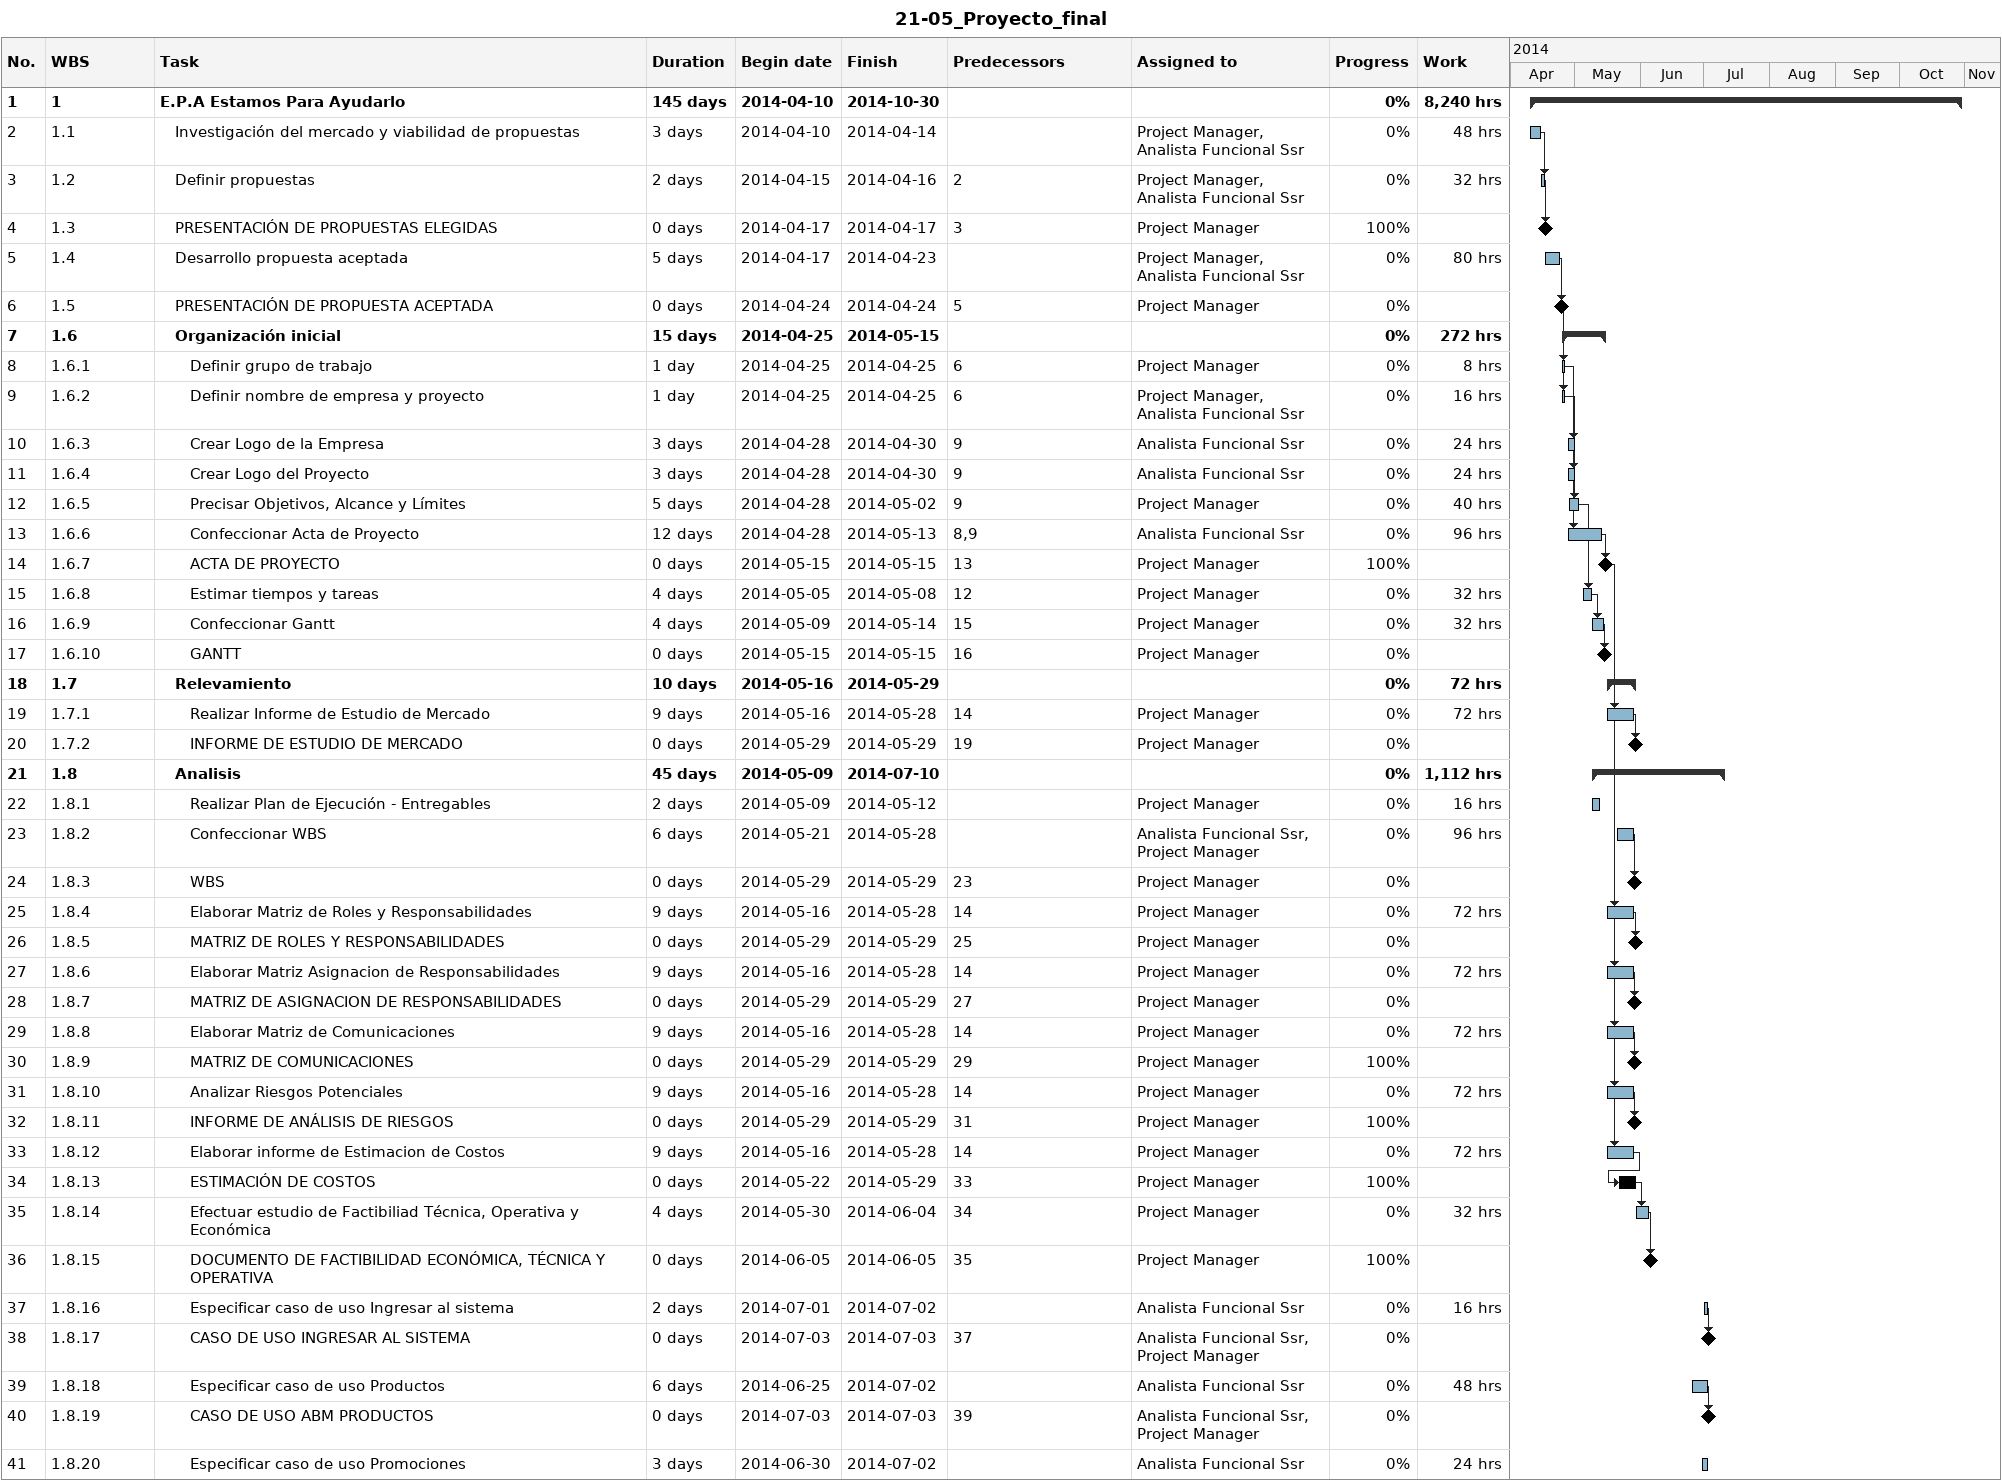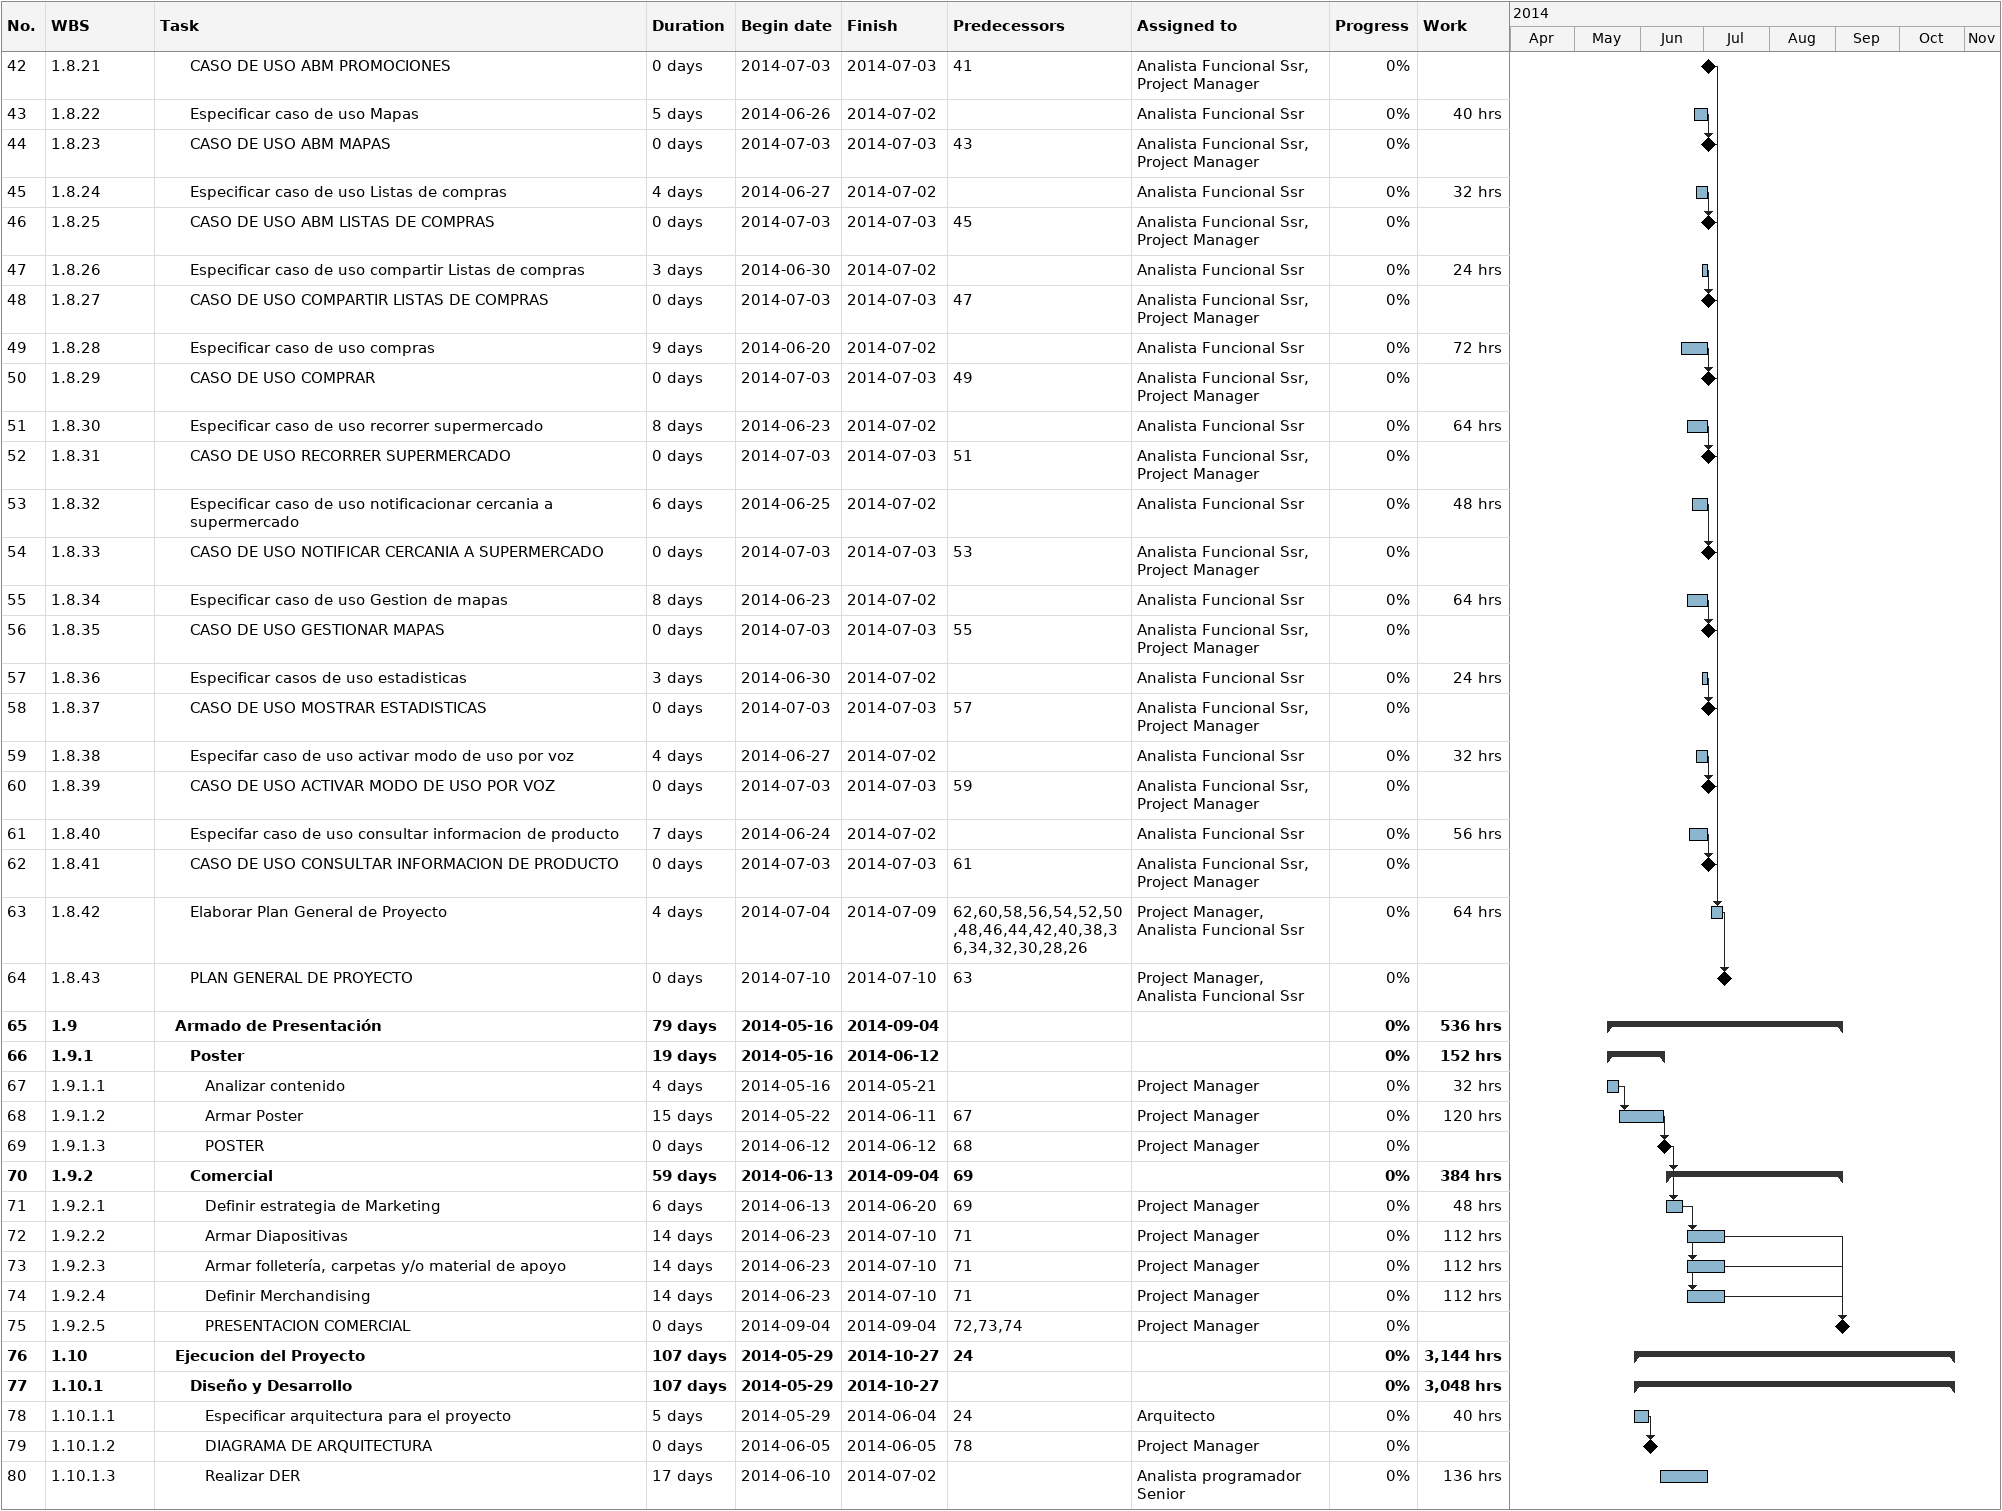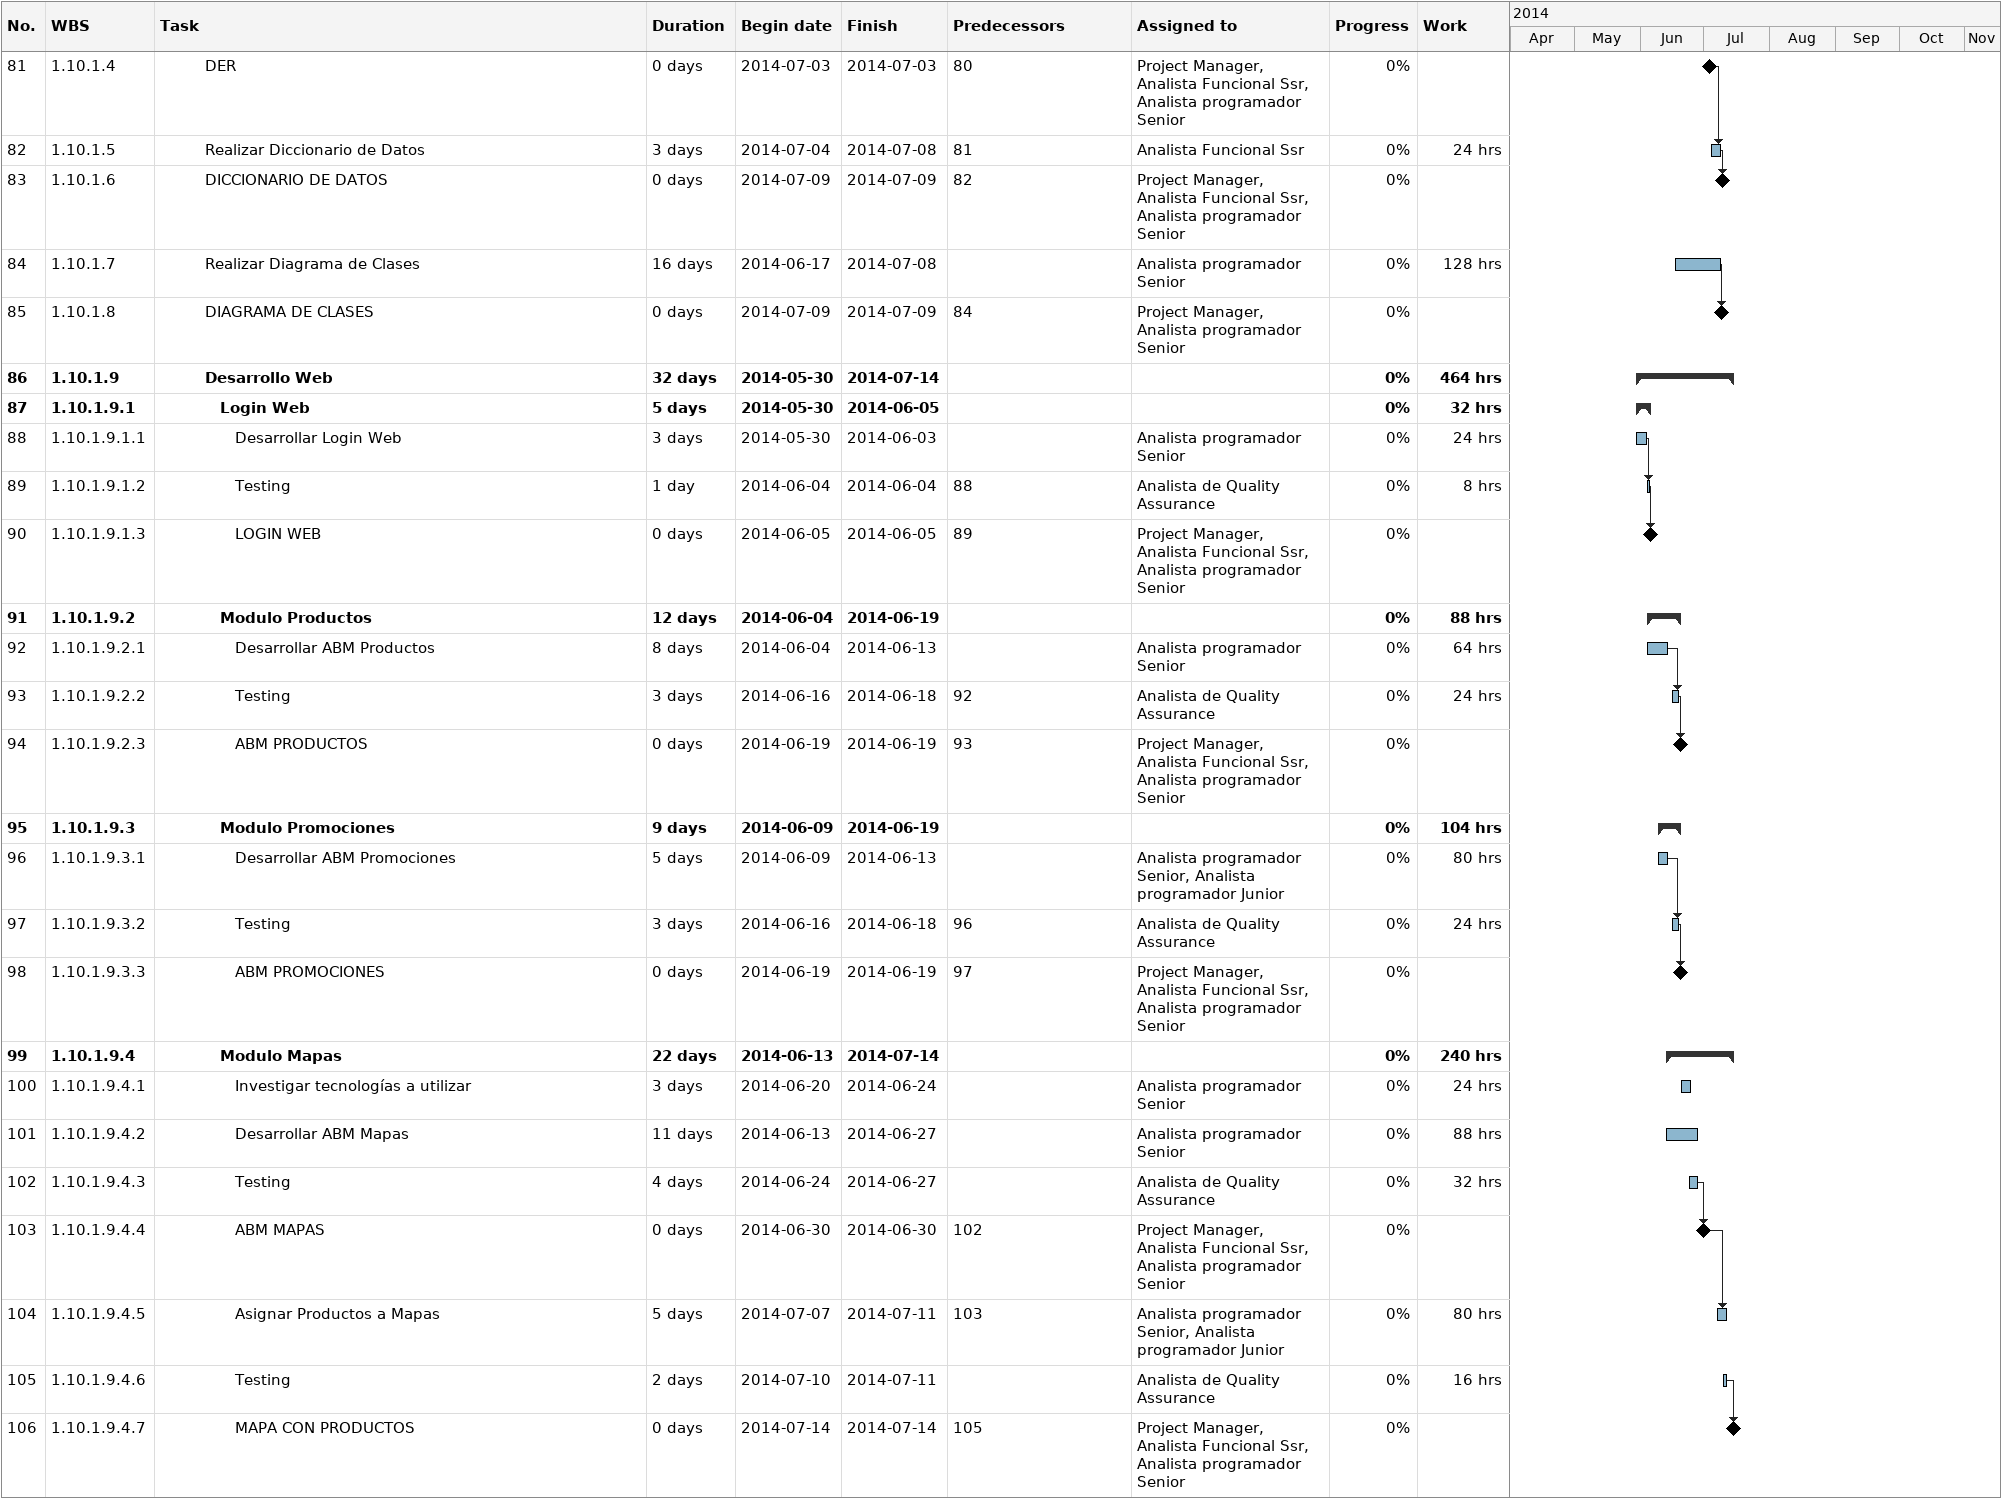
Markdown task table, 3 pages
21-05_Proyecto_final

| ID | WBS | Task | Duration | Start | Finish | Predecessors | Resources | % complete | Work (h) |
|---|---|---|---|---|---|---|---|---|---|
| 1 | 1 | **E.P.A Estamos Para Ayudarlo** | 145d | 2014-04-10 | 2014-10-30 |  |  | 0 | 8240 |
| 2 | 1.1 | Investigación del mercado y viabilidad de propuestas | 3d | 2014-04-10 | 2014-04-14 |  | Project Manager, Analista Funcional Ssr | 0 | 48 |
| 3 | 1.2 | Definir propuestas | 2d | 2014-04-15 | 2014-04-16 | 2 | Project Manager, Analista Funcional Ssr | 0 | 32 |
| 4 | 1.3 | PRESENTACIÓN DE PROPUESTAS ELEGIDAS | 0d | 2014-04-17 | 2014-04-17 | 3 | Project Manager | 100 |  |
| 5 | 1.4 | Desarrollo propuesta aceptada | 5d | 2014-04-17 | 2014-04-23 |  | Project Manager, Analista Funcional Ssr | 0 | 80 |
| 6 | 1.5 | PRESENTACIÓN DE PROPUESTA ACEPTADA | 0d | 2014-04-24 | 2014-04-24 | 5 | Project Manager | 0 |  |
| 7 | 1.6 | **Organización inicial** | 15d | 2014-04-25 | 2014-05-15 |  |  | 0 | 272 |
| 8 | 1.6.1 | Definir grupo de trabajo | 1d | 2014-04-25 | 2014-04-25 | 6 | Project Manager | 0 | 8 |
| 9 | 1.6.2 | Definir nombre de empresa y proyecto | 1d | 2014-04-25 | 2014-04-25 | 6 | Project Manager, Analista Funcional Ssr | 0 | 16 |
| 10 | 1.6.3 | Crear Logo de la Empresa | 3d | 2014-04-28 | 2014-04-30 | 9 | Analista Funcional Ssr | 0 | 24 |
| 11 | 1.6.4 | Crear Logo del Proyecto | 3d | 2014-04-28 | 2014-04-30 | 9 | Analista Funcional Ssr | 0 | 24 |
| 12 | 1.6.5 | Precisar Objetivos, Alcance y Límites | 5d | 2014-04-28 | 2014-05-02 | 9 | Project Manager | 0 | 40 |
| 13 | 1.6.6 | Confeccionar Acta de Proyecto | 12d | 2014-04-28 | 2014-05-13 | 8, 9 | Analista Funcional Ssr | 0 | 96 |
| 14 | 1.6.7 | ACTA DE PROYECTO | 0d | 2014-05-15 | 2014-05-15 | 13 | Project Manager | 100 |  |
| 15 | 1.6.8 | Estimar tiempos y tareas | 4d | 2014-05-05 | 2014-05-08 | 12 | Project Manager | 0 | 32 |
| 16 | 1.6.9 | Confeccionar Gantt | 4d | 2014-05-09 | 2014-05-14 | 15 | Project Manager | 0 | 32 |
| 17 | 1.6.10 | GANTT | 0d | 2014-05-15 | 2014-05-15 | 16 | Project Manager | 0 |  |
| 18 | 1.7 | **Relevamiento** | 10d | 2014-05-16 | 2014-05-29 |  |  | 0 | 72 |
| 19 | 1.7.1 | Realizar Informe de Estudio de Mercado | 9d | 2014-05-16 | 2014-05-28 | 14 | Project Manager | 0 | 72 |
| 20 | 1.7.2 | INFORME DE ESTUDIO DE MERCADO | 0d | 2014-05-29 | 2014-05-29 | 19 | Project Manager | 0 |  |
| 21 | 1.8 | **Analisis** | 45d | 2014-05-09 | 2014-07-10 |  |  | 0 | 1112 |
| 22 | 1.8.1 | Realizar Plan de Ejecución - Entregables | 2d | 2014-05-09 | 2014-05-12 |  | Project Manager | 0 | 16 |
| 23 | 1.8.2 | Confeccionar WBS | 6d | 2014-05-21 | 2014-05-28 |  | Analista Funcional Ssr, Project Manager | 0 | 96 |
| 24 | 1.8.3 | WBS | 0d | 2014-05-29 | 2014-05-29 | 23 | Project Manager | 0 |  |
| 25 | 1.8.4 | Elaborar Matriz de Roles y Responsabilidades | 9d | 2014-05-16 | 2014-05-28 | 14 | Project Manager | 0 | 72 |
| 26 | 1.8.5 | MATRIZ DE ROLES Y RESPONSABILIDADES | 0d | 2014-05-29 | 2014-05-29 | 25 | Project Manager | 0 |  |
| 27 | 1.8.6 | Elaborar Matriz Asignacion de Responsabilidades | 9d | 2014-05-16 | 2014-05-28 | 14 | Project Manager | 0 | 72 |
| 28 | 1.8.7 | MATRIZ DE ASIGNACION DE RESPONSABILIDADES | 0d | 2014-05-29 | 2014-05-29 | 27 | Project Manager | 0 |  |
| 29 | 1.8.8 | Elaborar Matriz de Comunicaciones | 9d | 2014-05-16 | 2014-05-28 | 14 | Project Manager | 0 | 72 |
| 30 | 1.8.9 | MATRIZ DE COMUNICACIONES | 0d | 2014-05-29 | 2014-05-29 | 29 | Project Manager | 100 |  |
| 31 | 1.8.10 | Analizar Riesgos Potenciales | 9d | 2014-05-16 | 2014-05-28 | 14 | Project Manager | 0 | 72 |
| 32 | 1.8.11 | INFORME DE ANÁLISIS DE RIESGOS | 0d | 2014-05-29 | 2014-05-29 | 31 | Project Manager | 100 |  |
| 33 | 1.8.12 | Elaborar informe de Estimacion de Costos | 9d | 2014-05-16 | 2014-05-28 | 14 | Project Manager | 0 | 72 |
| 34 | 1.8.13 | ESTIMACIÓN DE COSTOS | 0d | 2014-05-22 | 2014-05-29 | 33 | Project Manager | 100 |  |
| 35 | 1.8.14 | Efectuar estudio de Factibiliad Técnica, Operativa y Económica | 4d | 2014-05-30 | 2014-06-04 | 34 | Project Manager | 0 | 32 |
| 36 | 1.8.15 | DOCUMENTO DE FACTIBILIDAD ECONÓMICA, TÉCNICA Y OPERATIVA | 0d | 2014-06-05 | 2014-06-05 | 35 | Project Manager | 100 |  |
| 37 | 1.8.16 | Especificar caso de uso Ingresar al sistema | 2d | 2014-07-01 | 2014-07-02 |  | Analista Funcional Ssr | 0 | 16 |
| 38 | 1.8.17 | CASO DE USO INGRESAR AL SISTEMA | 0d | 2014-07-03 | 2014-07-03 | 37 | Analista Funcional Ssr, Project Manager | 0 |  |
| 39 | 1.8.18 | Especificar caso de uso Productos | 6d | 2014-06-25 | 2014-07-02 |  | Analista Funcional Ssr | 0 | 48 |
| 40 | 1.8.19 | CASO DE USO ABM PRODUCTOS | 0d | 2014-07-03 | 2014-07-03 | 39 | Analista Funcional Ssr, Project Manager | 0 |  |
| 41 | 1.8.20 | Especificar caso de uso Promociones | 3d | 2014-06-30 | 2014-07-02 |  | Analista Funcional Ssr | 0 | 24 |
| 42 | 1.8.21 | CASO DE USO ABM PROMOCIONES | 0d | 2014-07-03 | 2014-07-03 | 41 | Analista Funcional Ssr, Project Manager | 0 |  |
| 43 | 1.8.22 | Especificar caso de uso Mapas | 5d | 2014-06-26 | 2014-07-02 |  | Analista Funcional Ssr | 0 | 40 |
| 44 | 1.8.23 | CASO DE USO ABM MAPAS | 0d | 2014-07-03 | 2014-07-03 | 43 | Analista Funcional Ssr, Project Manager | 0 |  |
| 45 | 1.8.24 | Especificar caso de uso Listas de compras | 4d | 2014-06-27 | 2014-07-02 |  | Analista Funcional Ssr | 0 | 32 |
| 46 | 1.8.25 | CASO DE USO ABM LISTAS DE COMPRAS | 0d | 2014-07-03 | 2014-07-03 | 45 | Analista Funcional Ssr, Project Manager | 0 |  |
| 47 | 1.8.26 | Especificar caso de uso compartir Listas de compras | 3d | 2014-06-30 | 2014-07-02 |  | Analista Funcional Ssr | 0 | 24 |
| 48 | 1.8.27 | CASO DE USO COMPARTIR LISTAS DE COMPRAS | 0d | 2014-07-03 | 2014-07-03 | 47 | Analista Funcional Ssr, Project Manager | 0 |  |
| 49 | 1.8.28 | Especificar caso de uso compras | 9d | 2014-06-20 | 2014-07-02 |  | Analista Funcional Ssr | 0 | 72 |
| 50 | 1.8.29 | CASO DE USO COMPRAR | 0d | 2014-07-03 | 2014-07-03 | 49 | Analista Funcional Ssr, Project Manager | 0 |  |
| 51 | 1.8.30 | Especificar caso de uso recorrer supermercado | 8d | 2014-06-23 | 2014-07-02 |  | Analista Funcional Ssr | 0 | 64 |
| 52 | 1.8.31 | CASO DE USO RECORRER SUPERMERCADO | 0d | 2014-07-03 | 2014-07-03 | 51 | Analista Funcional Ssr, Project Manager | 0 |  |
| 53 | 1.8.32 | Especificar caso de uso notificacionar cercania a supermercado | 6d | 2014-06-25 | 2014-07-02 |  | Analista Funcional Ssr | 0 | 48 |
| 54 | 1.8.33 | CASO DE USO NOTIFICAR CERCANIA A SUPERMERCADO | 0d | 2014-07-03 | 2014-07-03 | 53 | Analista Funcional Ssr, Project Manager | 0 |  |
| 55 | 1.8.34 | Especificar caso de uso Gestion de mapas | 8d | 2014-06-23 | 2014-07-02 |  | Analista Funcional Ssr | 0 | 64 |
| 56 | 1.8.35 | CASO DE USO GESTIONAR MAPAS | 0d | 2014-07-03 | 2014-07-03 | 55 | Analista Funcional Ssr, Project Manager | 0 |  |
| 57 | 1.8.36 | Especificar casos de uso estadisticas | 3d | 2014-06-30 | 2014-07-02 |  | Analista Funcional Ssr | 0 | 24 |
| 58 | 1.8.37 | CASO DE USO MOSTRAR ESTADISTICAS | 0d | 2014-07-03 | 2014-07-03 | 57 | Analista Funcional Ssr, Project Manager | 0 |  |
| 59 | 1.8.38 | Especifar caso de uso activar modo de uso por voz | 4d | 2014-06-27 | 2014-07-02 |  | Analista Funcional Ssr | 0 | 32 |
| 60 | 1.8.39 | CASO DE USO ACTIVAR MODO DE USO POR VOZ | 0d | 2014-07-03 | 2014-07-03 | 59 | Analista Funcional Ssr, Project Manager | 0 |  |
| 61 | 1.8.40 | Especifar caso de uso consultar informacion de producto | 7d | 2014-06-24 | 2014-07-02 |  | Analista Funcional Ssr | 0 | 56 |
| 62 | 1.8.41 | CASO DE USO CONSULTAR INFORMACION DE PRODUCTO | 0d | 2014-07-03 | 2014-07-03 | 61 | Analista Funcional Ssr, Project Manager | 0 |  |
| 63 | 1.8.42 | Elaborar Plan General de Proyecto | 4d | 2014-07-04 | 2014-07-09 | 62, 60, 58, 56, 54, 52, 50, 48, 46, 44, 42, 40, 38, 36, 34, 32, 30, 28, 26 | Project Manager, Analista Funcional Ssr | 0 | 64 |
| 64 | 1.8.43 | PLAN GENERAL DE PROYECTO | 0d | 2014-07-10 | 2014-07-10 | 63 | Project Manager, Analista Funcional Ssr | 0 |  |
| 65 | 1.9 | **Armado de Presentación** | 79d | 2014-05-16 | 2014-09-04 |  |  | 0 | 536 |
| 66 | 1.9.1 | **Poster** | 19d | 2014-05-16 | 2014-06-12 |  |  | 0 | 152 |
| 67 | 1.9.1.1 | Analizar contenido | 4d | 2014-05-16 | 2014-05-21 |  | Project Manager | 0 | 32 |
| 68 | 1.9.1.2 | Armar Poster | 15d | 2014-05-22 | 2014-06-11 | 67 | Project Manager | 0 | 120 |
| 69 | 1.9.1.3 | POSTER | 0d | 2014-06-12 | 2014-06-12 | 68 | Project Manager | 0 |  |
| 70 | 1.9.2 | **Comercial** | 59d | 2014-06-13 | 2014-09-04 | 69 |  | 0 | 384 |
| 71 | 1.9.2.1 | Definir estrategia de Marketing | 6d | 2014-06-13 | 2014-06-20 | 69 | Project Manager | 0 | 48 |
| 72 | 1.9.2.2 | Armar Diapositivas | 14d | 2014-06-23 | 2014-07-10 | 71 | Project Manager | 0 | 112 |
| 73 | 1.9.2.3 | Armar folletería, carpetas y/o material de apoyo | 14d | 2014-06-23 | 2014-07-10 | 71 | Project Manager | 0 | 112 |
| 74 | 1.9.2.4 | Definir Merchandising | 14d | 2014-06-23 | 2014-07-10 | 71 | Project Manager | 0 | 112 |
| 75 | 1.9.2.5 | PRESENTACION COMERCIAL | 0d | 2014-09-04 | 2014-09-04 | 72, 73, 74 | Project Manager | 0 |  |
| 76 | 1.10 | **Ejecucion del Proyecto** | 107d | 2014-05-29 | 2014-10-27 | 24 |  | 0 | 3144 |
| 77 | 1.10.1 | **Diseño y Desarrollo** | 107d | 2014-05-29 | 2014-10-27 |  |  | 0 | 3048 |
| 78 | 1.10.1.1 | Especificar arquitectura para el proyecto | 5d | 2014-05-29 | 2014-06-04 | 24 | Arquitecto | 0 | 40 |
| 79 | 1.10.1.2 | DIAGRAMA DE ARQUITECTURA | 0d | 2014-06-05 | 2014-06-05 | 78 | Project Manager | 0 |  |
| 80 | 1.10.1.3 | Realizar DER | 17d | 2014-06-10 | 2014-07-02 |  | Analista programador Senior | 0 | 136 |
| 81 | 1.10.1.4 | DER | 0d | 2014-07-03 | 2014-07-03 | 80 | Project Manager, Analista Funcional Ssr, Analista programador Senior | 0 |  |
| 82 | 1.10.1.5 | Realizar Diccionario de Datos | 3d | 2014-07-04 | 2014-07-08 | 81 | Analista Funcional Ssr | 0 | 24 |
| 83 | 1.10.1.6 | DICCIONARIO DE DATOS | 0d | 2014-07-09 | 2014-07-09 | 82 | Project Manager, Analista Funcional Ssr, Analista programador Senior | 0 |  |
| 84 | 1.10.1.7 | Realizar Diagrama de Clases | 16d | 2014-06-17 | 2014-07-08 |  | Analista programador Senior | 0 | 128 |
| 85 | 1.10.1.8 | DIAGRAMA DE CLASES | 0d | 2014-07-09 | 2014-07-09 | 84 | Project Manager, Analista programador Senior | 0 |  |
| 86 | 1.10.1.9 | **Desarrollo Web** | 32d | 2014-05-30 | 2014-07-14 |  |  | 0 | 464 |
| 87 | 1.10.1.9.1 | **Login Web** | 5d | 2014-05-30 | 2014-06-05 |  |  | 0 | 32 |
| 88 | 1.10.1.9.1.1 | Desarrollar Login Web | 3d | 2014-05-30 | 2014-06-03 |  | Analista programador Senior | 0 | 24 |
| 89 | 1.10.1.9.1.2 | Testing | 1d | 2014-06-04 | 2014-06-04 | 88 | Analista de Quality Assurance | 0 | 8 |
| 90 | 1.10.1.9.1.3 | LOGIN WEB | 0d | 2014-06-05 | 2014-06-05 | 89 | Project Manager, Analista Funcional Ssr, Analista programador Senior | 0 |  |
| 91 | 1.10.1.9.2 | **Modulo Productos** | 12d | 2014-06-04 | 2014-06-19 |  |  | 0 | 88 |
| 92 | 1.10.1.9.2.1 | Desarrollar ABM Productos | 8d | 2014-06-04 | 2014-06-13 |  | Analista programador Senior | 0 | 64 |
| 93 | 1.10.1.9.2.2 | Testing | 3d | 2014-06-16 | 2014-06-18 | 92 | Analista de Quality Assurance | 0 | 24 |
| 94 | 1.10.1.9.2.3 | ABM PRODUCTOS | 0d | 2014-06-19 | 2014-06-19 | 93 | Project Manager, Analista Funcional Ssr, Analista programador Senior | 0 |  |
| 95 | 1.10.1.9.3 | **Modulo Promociones** | 9d | 2014-06-09 | 2014-06-19 |  |  | 0 | 104 |
| 96 | 1.10.1.9.3.1 | Desarrollar ABM Promociones | 5d | 2014-06-09 | 2014-06-13 |  | Analista programador Senior, Analista programador Junior | 0 | 80 |
| 97 | 1.10.1.9.3.2 | Testing | 3d | 2014-06-16 | 2014-06-18 | 96 | Analista de Quality Assurance | 0 | 24 |
| 98 | 1.10.1.9.3.3 | ABM PROMOCIONES | 0d | 2014-06-19 | 2014-06-19 | 97 | Project Manager, Analista Funcional Ssr, Analista programador Senior | 0 |  |
| 99 | 1.10.1.9.4 | **Modulo Mapas** | 22d | 2014-06-13 | 2014-07-14 |  |  | 0 | 240 |
| 100 | 1.10.1.9.4.1 | Investigar tecnologías a utilizar | 3d | 2014-06-20 | 2014-06-24 |  | Analista programador Senior | 0 | 24 |
| 101 | 1.10.1.9.4.2 | Desarrollar ABM Mapas | 11d | 2014-06-13 | 2014-06-27 |  | Analista programador Senior | 0 | 88 |
| 102 | 1.10.1.9.4.3 | Testing | 4d | 2014-06-24 | 2014-06-27 |  | Analista de Quality Assurance | 0 | 32 |
| 103 | 1.10.1.9.4.4 | ABM MAPAS | 0d | 2014-06-30 | 2014-06-30 | 102 | Project Manager, Analista Funcional Ssr, Analista programador Senior | 0 |  |
| 104 | 1.10.1.9.4.5 | Asignar Productos a Mapas | 5d | 2014-07-07 | 2014-07-11 | 103 | Analista programador Senior, Analista programador Junior | 0 | 80 |
| 105 | 1.10.1.9.4.6 | Testing | 2d | 2014-07-10 | 2014-07-11 |  | Analista de Quality Assurance | 0 | 16 |
| 106 | 1.10.1.9.4.7 | MAPA CON PRODUCTOS | 0d | 2014-07-14 | 2014-07-14 | 105 | Project Manager, Analista Funcional Ssr, Analista programador Senior | 0 |  |
